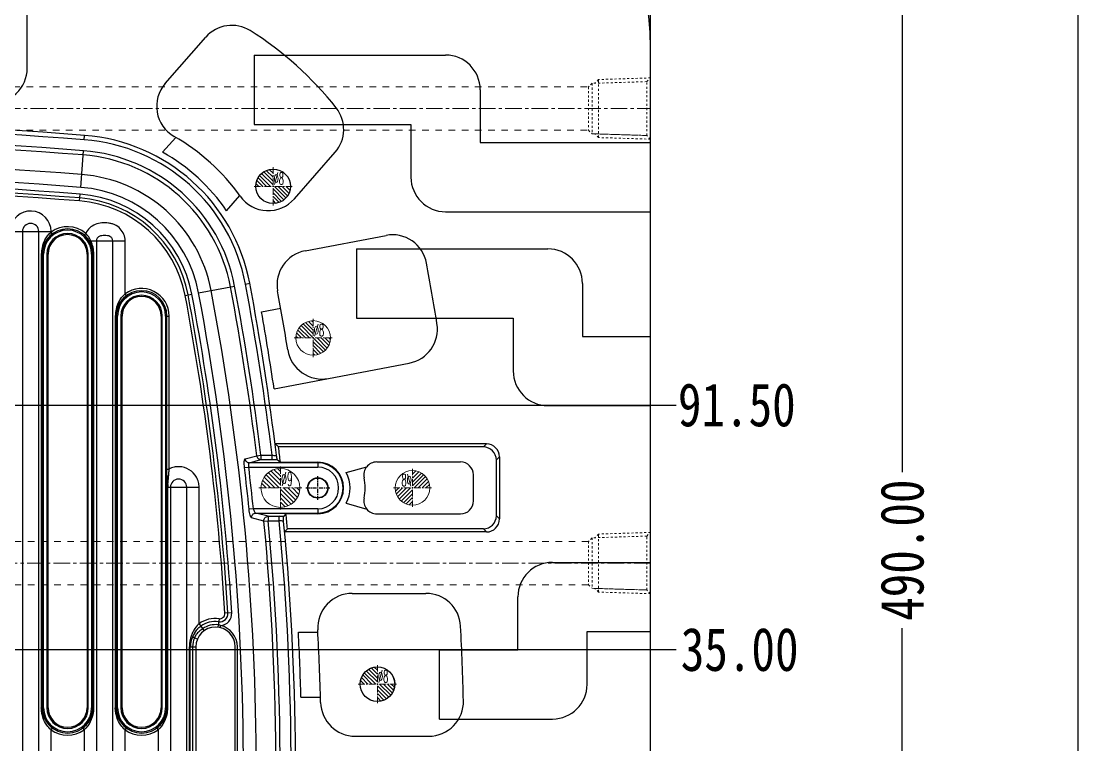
# Model space of a CAD drawing. Header units: millimetres. Extents: x 699 to 6116, y -3115 to -1923.
# Drawn here: x 1185.4 to 1429.6, y -2410 to -2242.8 of the extents above; entities that cross this region are included whole.
import ezdxf
from ezdxf.enums import TextEntityAlignment as Align

# ---------------------------------------------------------------- set-up
doc = ezdxf.new("R2010")
doc.units = ezdxf.units.MM
doc.header["$LTSCALE"] = 16.335
doc.header["$PDMODE"] = 3
doc.header["$PDSIZE"] = 0.3125
doc.linetypes.add('CENTER', pattern=[0.6, 0.375, -0.075, 0.075, -0.075])
doc.linetypes.add('HIDDEN', pattern=[0.2, 0.1, -0.1])
doc.layers.get('0').update_dxf_attribs({"linetype": 'CONTINUOUS'})
doc.layers.get('Defpoints').update_dxf_attribs({"linetype": 'CONTINUOUS'})
doc.layers.add('cool', color=153, linetype='HIDDEN', lineweight=9)
doc.layers.add('epin', color=13, linetype='CONTINUOUS', lineweight=9)
doc.styles.get("Standard").update_dxf_attribs({"font": 'txt', "width": 0.8})
doc.styles.add('TXT05', font='txt.shx', dxfattribs={"width": 0.5, "bigfont": 'gbcbig.shx'})
doc.dimstyles.get("Standard").update_dxf_attribs({"dimtxt": 0.15625, "dimasz": 0.1875, "dimexe": 0.125, "dimexo": 0.0625, "dimtad": 0, "dimtih": 1, "dimtoh": 1, "dimdsep": 46, "dimtxsty": 'Standard', "dimcen": 0.09, "dimadec": 0, "dimazin": 0, "dimtp": 0.01, "dimtm": 0.01, "dimtfac": 1, "dimtofl": 0, "dimtmove": 0, "dimatfit": 3, "dimfxl": 0, "dimtolj": 1, "dimarcsym": 0})
doc.dimstyles.new('STANDARD$0', dxfattribs={"dimscale": 2, "dimtxt": 3, "dimasz": 3, "dimexe": 1.25, "dimexo": 0.625, "dimgap": 0.5, "dimtad": 0, "dimdsep": 46, "dimlunit": 6, "dimtxsty": 'Standard', "dimblk": 'CLOSEDBLANK', "dimcen": 0, "dimclrt": 2, "dimazin": 2, "dimtfac": 2, "dimtmove": 1, "dimatfit": 3, "dimfxl": 0, "dimtolj": 1, "dimtzin": 0, "dimarcsym": 0})

# ---------------------------------------------------------------- blocks, each defined once
blk = doc.blocks.new('cool_jt_f12')
at = {"layer": 'cool', "ltscale": 0.3}
for p, q in [((0, 7.0785), (0.856, 6.2225)), ((0, 7.0785), (12, 6.7035)), ((0.856, 6.2225), (0.856, -6.2225)), ((13.5, 5.827375), (0.856, 6.2225)), ((0.856, 6.2225), (13.5, 5.827375)), ((12, 6.7035), (12.856, 5.8475)), ((12, 6.7035), (12, -6.7035)), ((14.327375, 5), (13.5, 5.827375)), ((13.5, -5.827375), (13.5, 5.827375)), ((14.327375, -5), (14.327375, 5)), ((0.856, -6.2225), (0, -7.0785)), ((0, -7.0785), (12, -6.7035)), ((0.856, -6.2225), (13.5, -5.827375)), ((12, -6.7035), (12.856, -5.8475)), ((13.5, -5.827375), (14.327375, -5))]:
    blk.add_line(p, q, dxfattribs=at)
blk = doc.blocks.new('*D742')
at = {"color": 4, "lineweight": -2}
for p, q in [((760.85, -2248.98), (760.85, -2117.71)), ((770.85, -2117.84), (966.47, -2117.84)), ((1320.85, -2117.84), (1002.47, -2117.84)), ((1330.85, -2255.9), (1330.85, -2117.71))]:
    blk.add_line(p, q, dxfattribs=at)
at = {"color": 4}
for points in [[(770.85, -2116.17), (770.85, -2119.5), (760.85, -2117.84)], [(1320.85, -2116.17), (1320.85, -2119.5), (1330.85, -2117.84)]]:
    blk.add_solid(points, dxfattribs=at)
at = {"layer": 'Defpoints', "color": 0}
for p in [(760.85, -2117.84), (760.85, -2249.04), (1330.85, -2255.96)]:
    blk.add_point(p, dxfattribs=at)
at = {"color": 6, "insert": (984.47, -2117.84), "char_height": 10, "attachment_point": 5}
blk.add_mtext('\\A1;570.00', dxfattribs=at)
blk = doc.blocks.new('*D743')
at = {"color": 4, "lineweight": -2}
for p, q in [((1223.08, -2178.04), (1389.14, -2178.04)), ((1389.02, -2188.04), (1389.02, -2347.07)), ((1389.02, -2658.04), (1389.02, -2383.07)), ((1213.18, -2668.04), (1389.14, -2668.04))]:
    blk.add_line(p, q, dxfattribs=at)
at = {"color": 4}
for points in [[(1387.35, -2188.04), (1390.68, -2188.04), (1389.02, -2178.04)], [(1387.35, -2658.04), (1390.68, -2658.04), (1389.02, -2668.04)]]:
    blk.add_solid(points, dxfattribs=at)
at = {"layer": 'Defpoints', "color": 0}
for p in [(1223.01, -2178.04), (1213.12, -2668.04), (1389.02, -2668.04)]:
    blk.add_point(p, dxfattribs=at)
at = {"color": 6, "insert": (1389.02, -2365.07), "char_height": 10, "attachment_point": 5, "rotation": 90}
blk.add_mtext('\\A1;490.00', dxfattribs=at)
blk = doc.blocks.new('epin_ejp_8')
at = {"layer": 'epin'}
h = blk.add_hatch(dxfattribs=at)
h.set_pattern_fill('_ANSI31', color=123, scale=0.2, angle=90, style=0)
h.set_pattern_definition([(135, (-2152.64246, 412.4307), (-0.4490128, -0.4490128), [])])
h.paths.add_polyline_path([(0, 4, 0.414214), (-4, 0), (0, 0)])
h.paths.add_polyline_path([(4, 0), (0, 0), (0, -4, 0.414214)])
at = {"layer": 'epin', "color": 1, "linetype": 'CENTER', "ltscale": 0.248791}
for p, q in [((0, -4.4), (0, 4.4)), ((-4.4, 0), (4.4, 0))]:
    blk.add_line(p, q, dxfattribs=at)
at = {"layer": 'epin'}
blk.add_circle((0, 0), 4, dxfattribs=at)
at = {"layer": 'epin', "color": 6, "style": 'TXT05', "width": 0.5}
blk.add_text('%%c8', height=2.8, dxfattribs=at).set_placement((1.33, 1.8), align=Align.MIDDLE)
blk = doc.blocks.new('epin_ejp_9')
at = {"layer": 'epin'}
h = blk.add_hatch(dxfattribs=at)
h.set_pattern_fill('_ANSI31', color=123, scale=0.225, angle=90, style=0)
h.set_pattern_definition([(135, (921.2436, 58.3575), (-0.5051394, -0.5051394), [])])
h.paths.add_polyline_path([(0, 4.5, 0.41421356), (-4.5, 0), (0, 0)])
h.paths.add_polyline_path([(4.5, 0), (0, 0), (0, -4.5, 0.41421356)])
at = {"layer": 'epin', "color": 1, "linetype": 'CENTER', "ltscale": 0.27989}
for p, q in [((0, -4.95), (0, 4.95)), ((-4.95, 0), (4.95, 0))]:
    blk.add_line(p, q, dxfattribs=at)
at = {"layer": 'epin'}
blk.add_circle((0, 0), 4.5, dxfattribs=at)
at = {"layer": 'epin', "color": 6, "style": 'TXT05', "width": 0.5}
blk.add_text('%%c9', height=3.15, dxfattribs=at).set_placement((1.4925, 2.025), align=Align.MIDDLE)
blk = doc.blocks.new('986')
at = {"layer": 'epin'}
for name, p in [('epin_ejp_8', (-2998.15, 15.36)), ('epin_ejp_8', (-2988.88, -19.67)), ('epin_ejp_9', (-2996.45, -54.31)), ('epin_ejp_8', (-2974.05, -99.64))]:
    blk.add_blockref(name, p, dxfattribs=at)
at = {"layer": 'epin', "xscale": -1}
blk.add_blockref('epin_ejp_8', (-2965.95, -54.31), dxfattribs=at)
blk = doc.blocks.new('*D747')
at = {"color": 4, "lineweight": -2}
blk.add_line((1126.21, -2388.04), (1336.79, -2388.04), dxfattribs=at)
at = {"layer": 'Defpoints', "color": 0}
for p in [(1126.15, -2388.04), (1336.79, -2388.04), (1045.85, -2423.04)]:
    blk.add_point(p, dxfattribs=at)
at = {"color": 6, "insert": (1351.45, -2388.04), "char_height": 10, "attachment_point": 5}
blk.add_mtext('\\A1;35.00', dxfattribs=at)
blk = doc.blocks.new('*D748')
at = {"color": 4, "lineweight": -2}
blk.add_line((1126.21, -2331.54), (1336.79, -2331.54), dxfattribs=at)
at = {"layer": 'Defpoints', "color": 0}
for p in [(1126.15, -2331.54), (1336.79, -2331.54), (1045.85, -2423.04)]:
    blk.add_point(p, dxfattribs=at)
at = {"color": 6, "insert": (1350.79, -2331.54), "char_height": 10, "attachment_point": 5}
blk.add_mtext('\\A1;91.50', dxfattribs=at)

msp = doc.modelspace()

# ---------------------------------------------------------------- linework, layer by layer
for p, q in [((1186.847, -2253.701), (1186.847, -2239.671)), ((1218.726, -2257.275), (1228.082, -2246.563)), ((1239.27, -2250.69), (1283.504, -2250.69)), ((1239.27, -2250.69), (1239.27, -2266.69)), ((1291.504, -2258.69), (1291.504, -2270.887)), ((1239.27, -2266.69), (1275.504, -2266.69)), ((1275.504, -2266.69), (1275.504, -2278.887)), ((1218.133, -2273.155), (1221.152, -2269.698)), ((1291.504, -2270.887), (1330.847, -2270.887)), ((1248.578, -2283.903), (1257.991, -2273.127)), ((1232.901, -2286.65), (1235.949, -2283.16)), ((1283.504, -2286.887), (1330.847, -2286.887)), ((1251.073, -2295.88), (1269.741, -2292.343)), ((1262.901, -2295.468), (1307.136, -2295.468)), ((1262.901, -2295.468), (1262.901, -2311.468)), ((1315.136, -2303.468), (1315.136, -2315.665)), ((1240.993, -2310.003), (1245.414, -2309.165)), ((1262.901, -2311.468), (1299.136, -2311.468)), ((1299.136, -2311.468), (1299.136, -2323.665)), ((1315.136, -2315.665), (1330.847, -2315.665)), ((1243.876, -2327.777), (1275.11, -2321.86)), ((1307.136, -2331.665), (1330.847, -2331.665)), ((1260.538, -2347.134), (1265.274, -2345.806)), ((1267.612, -2344.685), (1286.938, -2344.685)), ((1289.938, -2353.685), (1289.938, -2347.685)), ((1260.538, -2354.236), (1265.274, -2355.565)), ((1267.612, -2356.685), (1286.938, -2356.685)), ((1308.203, -2367.878), (1330.847, -2367.878)), ((1261.952, -2375.043), (1278.975, -2375.043)), ((1300.203, -2388.075), (1300.203, -2375.878)), ((1249.487, -2384.043), (1253.993, -2384.043)), ((1316.203, -2396.075), (1316.203, -2383.878)), ((1316.203, -2383.878), (1330.847, -2383.878)), ((1282.086, -2388.075), (1300.203, -2388.075)), ((1282.086, -2404.075), (1282.086, -2388.075)), ((1250.093, -2399.043), (1254.595, -2399.043)), ((1282.086, -2404.075), (1308.203, -2404.075)), ((1262.625, -2408.043), (1279.63, -2408.043))]:
    msp.add_line(p, q)
at = {"color": 7, "linetype": 'Continuous'}
for p, q in [((1330.847, -2597.043), (1330.847, -2249.043)), ((1200.037, -2270.254), (1200.114, -2269.253)), ((1199.192, -2281.245), (1199.842, -2272.789)), ((1198.95, -2284.395), (1199.071, -2282.824)), ((1183.372, -2291.461), (1192.361, -2291.461)), ((1185.727, -2291.461), (1185.727, -2540.624)), ((1189.518, -2540.624), (1189.518, -2291.461)), ((1192.361, -2291.59), (1192.361, -2291.461)), ((1192.661, -2291.991), (1192.361, -2291.59)), ((1200.03, -2292.277), (1200.361, -2291.9)), ((1201.528, -2293.623), (1209.455, -2293.623)), ((1202.821, -2293.623), (1202.821, -2538.593)), ((1206.612, -2538.593), (1206.612, -2293.623)), ((1209.455, -2305.868), (1209.455, -2293.623)), ((1190.222, -2296.69), (1190.098, -2296.69)), ((1190.098, -2296.69), (1190.098, -2401.463)), ((1190.222, -2401.463), (1190.222, -2296.69)), ((1190.318, -2296.69), (1190.619, -2296.69)), ((1190.318, -2296.69), (1190.318, -2401.463)), ((1190.619, -2401.463), (1190.619, -2296.69)), ((1191.38, -2296.69), (1191.656, -2296.69)), ((1191.38, -2296.69), (1191.38, -2401.463)), ((1191.656, -2401.463), (1191.656, -2296.69)), ((1200.683, -2296.69), (1200.959, -2296.69)), ((1200.683, -2296.69), (1200.683, -2401.463)), ((1200.959, -2401.463), (1200.959, -2296.69)), ((1201.72, -2296.69), (1202.241, -2296.69)), ((1201.72, -2296.69), (1201.72, -2401.463)), ((1202.021, -2401.463), (1202.021, -2296.69)), ((1202.116, -2296.69), (1202.116, -2401.463)), ((1202.241, -2401.463), (1202.241, -2296.69)), ((1226.439, -2305.635), (1234.772, -2304.057)), ((1237.269, -2303.584), (1238.256, -2303.397)), ((1209.755, -2306.27), (1209.455, -2305.868)), ((1223.334, -2306.224), (1224.882, -2305.93)), ((1207.316, -2310.968), (1207.192, -2310.968)), ((1207.192, -2310.968), (1207.192, -2401.463)), ((1207.316, -2401.463), (1207.316, -2310.968)), ((1207.411, -2310.968), (1207.712, -2310.968)), ((1207.411, -2310.968), (1207.411, -2401.463)), ((1207.712, -2401.463), (1207.712, -2310.968)), ((1208.473, -2310.968), (1208.749, -2310.968)), ((1208.473, -2310.968), (1208.473, -2401.463)), ((1208.749, -2401.463), (1208.749, -2310.968)), ((1217.777, -2310.968), (1218.052, -2310.968)), ((1217.777, -2310.968), (1217.777, -2401.463)), ((1218.052, -2401.463), (1218.052, -2310.968)), ((1218.813, -2310.968), (1219.628, -2310.968)), ((1218.813, -2310.968), (1218.813, -2401.463)), ((1219.114, -2401.463), (1219.114, -2310.968)), ((1219.628, -2346.327), (1219.628, -2310.968)), ((1292.951, -2340.512), (1244.1, -2340.512)), ((1244.1, -2340.512), (1244.91, -2341.228)), ((1292.236, -2341.228), (1244.91, -2341.228)), ((1292.951, -2340.512), (1292.236, -2341.228)), ((1237.183, -2343.981), (1239.87, -2343.238)), ((1239.87, -2343.238), (1240.85, -2343.118)), ((1240.85, -2343.118), (1243.41, -2343.118)), ((1240.85, -2343.118), (1240.85, -2344.122)), ((1243.41, -2344.122), (1243.41, -2343.118)), ((1295.947, -2343.508), (1295.232, -2344.224)), ((1295.947, -2343.508), (1295.947, -2357.862)), ((1237.05, -2345.986), (1238.031, -2345.87)), ((1238.031, -2345.87), (1253.986, -2345.87)), ((1238.163, -2344.866), (1240.85, -2344.122)), ((1253.986, -2344.866), (1238.163, -2344.866)), ((1240.85, -2344.122), (1243.41, -2344.122)), ((1244.625, -2344.101), (1245.336, -2344.733)), ((1245.336, -2344.733), (1253.986, -2344.733)), ((1253.986, -2344.733), (1253.986, -2345.87)), ((1295.232, -2357.147), (1295.232, -2344.224)), ((1219.126, -2346.327), (1219.628, -2346.327)), ((1219.21, -2350.534), (1226.548, -2350.534)), ((1219.21, -2350.534), (1219.21, -2401.463)), ((1219.334, -2401.463), (1219.334, -2350.534)), ((1219.914, -2350.534), (1219.914, -2481.551)), ((1223.705, -2481.551), (1223.705, -2350.534)), ((1226.548, -2382.062), (1226.548, -2350.534)), ((1239.089, -2355.5), (1238.107, -2355.6)), ((1253.986, -2355.5), (1239.089, -2355.5)), ((1253.986, -2355.5), (1253.986, -2356.638)), ((1241.521, -2358.347), (1238.679, -2357.605)), ((1239.662, -2356.505), (1253.986, -2356.505)), ((1242.504, -2357.248), (1239.662, -2356.505)), ((1241.521, -2358.347), (1242.504, -2358.252)), ((1242.504, -2357.248), (1245.057, -2357.248)), ((1242.504, -2357.248), (1242.504, -2358.252)), ((1242.504, -2358.252), (1245.062, -2358.252)), ((1245.057, -2358.252), (1245.057, -2357.248)), ((1246.628, -2356.638), (1246.062, -2357.262)), ((1253.986, -2356.638), (1246.628, -2356.638)), ((1295.232, -2357.147), (1295.947, -2357.862)), ((1246.963, -2360.143), (1246.31, -2360.858)), ((1292.951, -2360.858), (1246.31, -2360.858)), ((1292.236, -2360.143), (1246.963, -2360.143)), ((1292.236, -2360.143), (1292.951, -2360.858)), ((1234.092, -2379.518), (1232.519, -2379.616)), ((1226.548, -2382.062), (1227.713, -2383.691)), ((1231.167, -2380.89), (1230.919, -2382.878)), ((1231.49, -2382.47), (1231.378, -2382.959)), ((1226.154, -2385.654), (1224.997, -2385.177)), ((1224.318, -2387.386), (1225.811, -2387.386)), ((1224.318, -2444.699), (1224.318, -2387.386)), ((1224.526, -2444.699), (1224.526, -2387.386)), ((1225.055, -2387.386), (1225.055, -2444.699)), ((1225.804, -2387.386), (1225.804, -2444.699)), ((1234.909, -2444.699), (1234.909, -2387.386)), ((1235.402, -2444.699), (1235.402, -2387.386)), ((1190.222, -2401.463), (1190.098, -2401.463)), ((1190.619, -2401.463), (1190.318, -2401.463)), ((1191.656, -2401.463), (1191.38, -2401.463)), ((1200.959, -2401.463), (1200.683, -2401.463)), ((1202.021, -2401.463), (1201.72, -2401.463)), ((1202.116, -2401.463), (1202.241, -2401.463)), ((1207.316, -2401.463), (1207.192, -2401.463)), ((1207.712, -2401.463), (1207.411, -2401.463)), ((1208.749, -2401.463), (1208.473, -2401.463)), ((1218.052, -2401.463), (1217.777, -2401.463)), ((1219.114, -2401.463), (1218.813, -2401.463)), ((1219.21, -2401.463), (1219.334, -2401.463)), ((1192.361, -2406.563), (1192.661, -2406.161)), ((1192.361, -2425.522), (1192.361, -2406.563)), ((1199.677, -2406.161), (1199.977, -2406.563)), ((1199.977, -2406.563), (1199.977, -2425.522)), ((1209.455, -2406.563), (1209.755, -2406.161)), ((1209.455, -2425.522), (1209.455, -2406.563)), ((1216.771, -2406.161), (1217.071, -2406.563)), ((1217.071, -2406.563), (1217.071, -2425.522))]:
    msp.add_line(p, q, dxfattribs=at)
at = {"color": 1, "linetype": 'CENTER', "ltscale": 0.155494}
for p, q in [((1253.986, -2353.435), (1253.986, -2347.935)), ((1251.236, -2350.685), (1256.736, -2350.685))]:
    msp.add_line(p, q, dxfattribs=at)
msp.add_lwpolyline([(699.341, -2076.676), (1429.589, -2076.676), (1429.589, -2821.63), (699.341, -2821.63)], close=True)
at = {"color": 7, "linetype": 'Continuous'}
for centre, radius in [((1243.647, -2281.013), 4), ((1253.986, -2350.685), 2.368), ((1253.986, -2350.685), 2.276), ((1267.747, -2396.013), 4)]:
    msp.add_circle(centre, radius, dxfattribs=at)
for centre, radius, start, end in [((1259.847, -2249.043), 71, 0, 90), ((1196.887, -2311.234), 78.105, 38.2177, 57.93163), ((1045.847, -4276.218), 2012.885, 85.604565, 94.395435), ((1045.847, -4276.218), 2011.88, 85.604565, 94.395435), ((1045.847, -4276.218), 2009.339, 85.604565, 94.395435), ((1045.847, -4276.218), 2008.352, 85.604565, 94.395435), ((1196.887, -2311.234), 41.1, 10.72729, 85.60457), ((1196.887, -2311.234), 42.105, 10.72729, 85.60457), ((1196.887, -2311.234), 48.105, 35.51724, 60.22143), ((1045.847, -4276.218), 2003.819, 85.604565, 94.395435), ((1196.887, -2311.234), 38.559, 10.72729, 85.60457), ((1045.847, -4276.218), 2000.858, 85.604565, 94.395435), ((1196.887, -2311.234), 37.572, 10.72729, 85.60457), ((1196.887, -2311.234), 43.605, 34.31841, 60.84091), ((1045.847, -4276.218), 1999.273, 85.604565, 94.395435), ((1045.847, -4276.218), 1998.398, 85.604565, 94.395435), ((1045.847, -4276.218), 1997.698, 85.604565, 94.395435), ((1196.887, -2311.234), 33.039, 10.72729, 85.60457), ((1196.887, -2311.234), 30.078, 10.72729, 85.60457), ((1196.887, -2311.234), 26.918, 10.72729, 85.60457), ((1196.887, -2311.234), 27.618, 10.72729, 85.60457), ((1196.887, -2311.234), 28.493, 10.72729, 85.60457), ((1187.623, -2291.461), 4.738, 0.0033, 174.44955), ((1187.623, -2291.461), 1.896, 0, 180), ((1196.169, -2296.69), 5.852, 0, 180), ((1196.169, -2296.69), 5.551, 0, 180), ((1196.169, -2296.69), 4.79, 0, 180), ((1196.403, -2297.017), 6.265, 126.67154, 140.62332), ((1196.169, -2296.69), 4.514, 0, 180), ((1196.169, -2296.69), 6.365, 48.81055, 126.74596), ((1196.963, -2296.657), 6.86, 151.70951, 167.07638), ((1195.948, -2296.747), 5.732, 157.87532, 165.89125), ((1196.126, -2296.82), 5.924, 149.14275, 157.86892), ((1196.274, -2296.909), 6.097, 140.63545, 149.13661), ((1197.083, -2296.694), 6.985, 167.0025, 179.96792), ((1195.678, -2296.69), 5.455, 173.30508, 179.99397), ((1195.786, -2296.704), 5.565, 165.90603, 173.29158), ((643.647, -2416.043), 646.185, 9.200859, 10.45795), ((1213.263, -2310.968), 6.365, 0, 126.74595), ((643.647, -2416.043), 600.652, 6.961913, 10.727289), ((643.647, -2416.043), 601.639, 6.961913, 10.727289), ((643.647, -2416.043), 604.18, 6.93249, 10.727289), ((643.647, -2416.043), 605.185, 6.920119, 10.727289), ((1213.263, -2310.968), 5.852, 0, 180), ((1213.263, -2310.968), 5.551, 0, 180), ((1213.263, -2310.968), 4.79, 0, 180), ((1213.497, -2311.295), 6.265, 126.67157, 140.62534), ((1213.263, -2310.968), 4.514, 0, 180), ((643.647, -2416.043), 589.998, 3.539745, 10.727289), ((643.647, -2416.043), 590.698, 3.539745, 10.727289), ((643.647, -2416.043), 591.573, 3.539821, 10.727289), ((643.647, -2416.043), 593.158, 349.272711, 10.727289), ((643.647, -2416.043), 596.119, 349.272711, 10.727289), ((643.647, -2416.043), 611.185, 9.154009, 10.449685), ((1214.18, -2310.972), 6.989, 167.02362, 179.96408), ((1212.879, -2310.982), 5.564, 165.90789, 173.29315), ((1214.057, -2310.935), 6.86, 151.72675, 167.0951), ((1213.042, -2311.025), 5.732, 157.87921, 165.89352), ((1213.219, -2311.098), 5.924, 149.14621, 157.87264), ((1213.367, -2311.187), 6.097, 140.63753, 149.14015), ((1212.773, -2310.969), 5.457, 173.30782, 179.99251), ((643.647, -2416.043), 606.685, 8.3656, 10.066188), ((643.647, -2416.043), 605.9, 6.758966, 7.092828), ((643.647, -2416.043), 597.524, 5.805659, 6.733165), ((643.647, -2416.043), 598.511, 5.805659, 6.733165), ((1253.986, -2350.685), 5.953, 270, 90), ((1253.986, -2350.685), 5.819, 270, 90), ((1253.986, -2350.685), 4.815, 270, 90), ((1221.81, -2350.534), 1.896, 0, 180), ((1253.986, -2350.685), 7.453, 331.54598, 28.45402), ((1253.986, -2350.685), 10.953, 347.58365, 12.41635), ((1231.795, -2350.542), 12.461, 177.15803, 179.9644), ((643.647, -2416.043), 600.652, 354.48793, 5.512069), ((643.647, -2416.043), 601.639, 354.487931, 5.512069), ((1245.1, -2390.418), 33.17, 88.33832, 90.07421), ((643.647, -2416.043), 604.18, 354.51114, 5.488765), ((643.647, -2416.043), 605.185, 354.54014, 5.459792), ((643.647, -2416.043), 605.9, 5.293616, 5.626552), ((1231.314, -2379.692), 1.908, 262.94156, 3.60649), ((1231.314, -2379.692), 2.783, 273.6359, 3.60177), ((1230.356, -2387.386), 4.545, 0, 180), ((1230.01, -2386.856), 5.213, 127.26706, 136.57875), ((1230.356, -2387.386), 6.546, 82.88987, 125.57361), ((1229.88, -2386.692), 5.004, 125.76083, 127.22035), ((1230.356, -2387.386), 5.846, 82.88987, 125.57422), ((1230.356, -2387.386), 5.121, 82.88947, 125.57291), ((1230.356, -2387.386), 5.045, 0, 77.00618), ((643.647, -2416.043), 644.185, 1.441137, 2.973366), ((1230.356, -2387.386), 5.797, 157.59917, 180), ((1231.396, -2387.902), 6.956, 155.92784, 156.93145), ((1231.313, -2387.864), 6.864, 147.06742, 155.93555), ((1229.294, -2386.987), 4.168, 155.83638, 157.10719), ((643.647, -2416.043), 606.685, 1.605704, 3.023509), ((643.647, -2416.043), 611.185, 1.480713, 3.055078), ((1230.356, -2387.386), 5.302, 157.59939, 180), ((1195.853, -2401.446), 5.631, 180.17075, 191.28696), ((1196.169, -2401.463), 5.852, 180, 0), ((1196.169, -2401.463), 5.551, 180, 360), ((1196.169, -2401.463), 4.79, 180, 360), ((1196.169, -2401.463), 4.514, 180, 0), ((1196.553, -2401.448), 5.564, 345.90789, 353.29315), ((1195.252, -2401.458), 6.989, 347.02362, 359.96407), ((1196.659, -2401.462), 5.457, 353.30782, 359.99252), ((1212.946, -2401.446), 5.63, 180.16988, 191.27664), ((1213.263, -2401.463), 5.852, 180, 0), ((1213.263, -2401.463), 5.551, 180, 360), ((1213.263, -2401.463), 4.79, 180, 360), ((1213.263, -2401.463), 4.514, 180, 0), ((1213.646, -2401.448), 5.565, 345.90603, 353.29158), ((1212.349, -2401.459), 6.985, 347.0025, 359.96793), ((1213.755, -2401.462), 5.455, 353.30508, 359.99397), ((1196.065, -2401.244), 6.097, 320.63753, 329.14015), ((1196.213, -2401.333), 5.924, 329.14621, 337.87264), ((1195.375, -2401.496), 6.86, 331.72675, 347.0951), ((1196.391, -2401.406), 5.732, 337.87921, 345.89352), ((1213.158, -2401.244), 6.097, 320.63545, 329.13661), ((1213.306, -2401.333), 5.924, 329.14275, 337.86892), ((1212.469, -2401.496), 6.86, 331.70951, 347.07638), ((1213.484, -2401.406), 5.732, 337.87532, 345.89125), ((1196.41, -2401.129), 6.275, 222.45432, 233.32018), ((1196.169, -2401.463), 6.365, 233.25404, 306.74596), ((1195.936, -2401.136), 6.265, 306.67157, 320.62534), ((1213.505, -2401.127), 6.277, 222.47881, 233.31829), ((1213.263, -2401.463), 6.365, 233.25404, 306.74596), ((1213.029, -2401.136), 6.265, 306.67154, 320.62332)]:
    msp.add_arc(centre, radius, start, end, dxfattribs=at)
for centre, radius, start, end in [((1234.108, -2251.826), 8, 57.93163, 138.86355), ((1283.504, -2258.69), 8, 0, 90), ((1178.847, -2253.701), 8, 266.23767, 0), ((1224.751, -2262.538), 8, 138.86355, 240.22143), ((1251.966, -2267.864), 8, 318.86355, 38.2177), ((1283.504, -2278.887), 8, 180, 270), ((1242.553, -2278.64), 8, 215.51724, 318.86355), ((1271.23, -2300.203), 8, 10.45795, 100.72729), ((1252.562, -2303.74), 8, 100.72729, 190.44968), ((1307.136, -2303.468), 8, 0, 90), ((1273.621, -2313.999), 8, 280.72729, 9.20086), ((1254.946, -2317.537), 8, 189.15401, 280.72729), ((1307.136, -2323.665), 8, 180, 270), ((1267.612, -2347.685), 3, 90, 192.41635), ((1286.938, -2347.685), 3, 0, 90), ((1267.612, -2353.685), 3, 167.58365, 270), ((1286.938, -2353.685), 3, 270, 0), ((1308.203, -2375.878), 8, 90, 180), ((1261.952, -2383.043), 8, 90, 183.05508), ((1278.975, -2383.043), 8, 2.97337, 90), ((1308.203, -2396.075), 8, 270, 0), ((1279.63, -2400.043), 8, 270, 1.44114), ((1262.625, -2400.043), 8, 181.48071, 270)]:
    msp.add_arc(centre, radius, start, end)
for centre, major_axis, start_param, end_param in [((1292.227, -2344.232), (2.127, 2.127), -0.7840286, 0.7840286), ((1292.943, -2343.516), (2.127, 2.127), -0.7840286, 0.7840286), ((1292.227, -2357.138), (-2.127, 2.127), 2.357564, 3.9256213), ((1292.943, -2357.854), (2.127, -2.127), -0.7840286, 0.7840286)]:
    msp.add_ellipse(centre, major_axis=major_axis, ratio=0.9972647, start_param=start_param, end_param=end_param, dxfattribs=at)
for points, knots in [([(1209.455, -2293.623), (1209.46, -2293.11), (1209.253, -2292.073), (1208.403, -2290.751), (1207.338, -2289.978), (1206.368, -2289.624), (1205.604, -2289.49), (1204.833, -2289.435), (1203.803, -2289.457), (1202.527, -2289.736), (1201.197, -2290.578), (1200.576, -2291.434), (1200.361, -2291.9)], [0, 0, 0, 0, 0.124805, 0.2495959, 0.37457, 0.4371038, 0.4997382, 0.5625217, 0.6250957, 0.7501436, 0.8750775, 1, 1, 1, 1]), ([(1201.347, -2293.863), (1201.264, -2293.721), (1200.895, -2293.139), (1200.425, -2292.622), (1200.03, -2292.277)], [0, 0, 0, 0, 0.2390594, 1, 1, 1, 1]), ([(1201.528, -2293.623), (1201.394, -2293.306), (1201.068, -2292.684), (1200.616, -2292.144), (1200.361, -2291.9)], [0, 0, 0, 0, 0.493909, 1, 1, 1, 1]), ([(1206.612, -2293.623), (1206.614, -2293.409), (1206.484, -2292.974), (1205.982, -2292.538), (1205.35, -2292.402), (1204.718, -2292.393), (1204.085, -2292.4), (1203.452, -2292.537), (1202.95, -2292.974), (1202.816, -2293.409), (1202.821, -2293.623)], [0, 0, 0, 0, 0.1262639, 0.2513183, 0.3740114, 0.4997078, 0.6249462, 0.748659, 0.873647, 1, 1, 1, 1]), ([(1201.347, -2293.863), (1201.343, -2293.85), (1201.353, -2293.811), (1201.408, -2293.726), (1201.476, -2293.664), (1201.528, -2293.623)], [0, 0, 0, 0, 0.1381659, 0.3533864, 1, 1, 1, 1]), ([(1202.116, -2296.69), (1202.115, -2296.189), (1201.978, -2295.2), (1201.589, -2294.282), (1201.347, -2293.863)], [0, 0, 0, 0, 0.5084102, 1, 1, 1, 1]), ([(1202.241, -2296.69), (1202.236, -2296.156), (1202.121, -2295.095), (1201.758, -2294.092), (1201.528, -2293.623)], [0, 0, 0, 0, 0.5057686, 1, 1, 1, 1]), ([(1239.87, -2343.238), (1239.9, -2343.472), (1240.133, -2343.933), (1240.616, -2344.12), (1240.85, -2344.122)], [0, 0, 0, 0, 0.5028405, 1, 1, 1, 1]), ([(1243.41, -2343.118), (1243.543, -2343.134), (1243.736, -2343.153), (1243.984, -2343.169), (1244.135, -2343.175), (1244.27, -2343.171), (1244.342, -2343.171), (1244.435, -2343.148), (1244.423, -2343.128)], [0, 0, 0, 0, 0.3920078, 0.5685137, 0.7219981, 0.8456751, 0.9342502, 1, 1, 1, 1]), ([(1244.625, -2344.101), (1244.616, -2344.093), (1244.605, -2344.056), (1244.584, -2343.991), (1244.563, -2343.893), (1244.526, -2343.718), (1244.479, -2343.459), (1244.442, -2343.242), (1244.423, -2343.127)], [0, 0, 0, 0, 0.0365659, 0.108308, 0.2104078, 0.3376741, 0.6474376, 1, 1, 1, 1]), ([(1226.548, -2350.534), (1226.548, -2350.13), (1226.447, -2349.318), (1225.841, -2347.811), (1224.388, -2346.292), (1222.37, -2345.696), (1220.753, -2345.854), (1219.986, -2346.14), (1219.628, -2346.327)], [0, 0, 0, 0, 0.125495, 0.2510315, 0.5000068, 0.7489661, 0.8745011, 1, 1, 1, 1]), ([(1237.05, -2345.986), (1237.021, -2345.738), (1236.982, -2345.276), (1236.98, -2344.666), (1237.025, -2344.255), (1237.1, -2344.047), (1237.156, -2343.988), (1237.183, -2343.981)], [0, 0, 0, 0, 0.3638493, 0.6756113, 0.8920869, 0.9581484, 1, 1, 1, 1]), ([(1237.183, -2343.981), (1237.213, -2344.215), (1237.446, -2344.676), (1237.93, -2344.863), (1238.163, -2344.866)], [0, 0, 0, 0, 0.502838, 1, 1, 1, 1]), ([(1238.163, -2344.866), (1238.044, -2344.882), (1237.951, -2345.182), (1237.966, -2345.509), (1238.002, -2345.747), (1238.031, -2345.87)], [0, 0, 0, 0, 0.3411851, 0.6436543, 1, 1, 1, 1]), ([(1243.41, -2344.122), (1243.518, -2344.122), (1243.923, -2344.121), (1244.328, -2344.113), (1244.625, -2344.101)], [0, 0, 0, 0, 0.2664675, 1, 1, 1, 1]), ([(1219.21, -2350.534), (1219.21, -2349.862), (1219.15, -2348.46), (1219.126, -2347.057), (1219.126, -2346.327)], [0, 0, 0, 0, 0.479419, 1, 1, 1, 1]), ([(1219.349, -2349.924), (1219.365, -2349.626), (1219.415, -2349.037), (1219.485, -2348.147), (1219.575, -2347.248), (1219.627, -2346.637), (1219.628, -2346.327)], [0, 0, 0, 0, 0.2481278, 0.4915604, 0.7416692, 1, 1, 1, 1]), ([(1238.679, -2357.605), (1238.648, -2357.597), (1238.583, -2357.539), (1238.463, -2357.336), (1238.329, -2356.929), (1238.196, -2356.319), (1238.132, -2355.852), (1238.107, -2355.6)], [0, 0, 0, 0, 0.0452776, 0.1156472, 0.3355212, 0.6430294, 1, 1, 1, 1]), ([(1239.089, -2355.5), (1239.138, -2355.742), (1239.245, -2356.071), (1239.467, -2356.401), (1239.601, -2356.497), (1239.662, -2356.505)], [0, 0, 0, 0, 0.6175948, 0.8458006, 1, 1, 1, 1]), ([(1238.679, -2357.605), (1238.667, -2357.462), (1238.703, -2357.179), (1238.915, -2356.821), (1239.245, -2356.571), (1239.52, -2356.506), (1239.662, -2356.505)], [0, 0, 0, 0, 0.2626112, 0.5028917, 0.7415973, 1, 1, 1, 1]), ([(1241.521, -2358.347), (1241.51, -2358.21), (1241.544, -2357.928), (1241.756, -2357.562), (1242.094, -2357.311), (1242.368, -2357.249), (1242.504, -2357.248)], [0, 0, 0, 0, 0.251595, 0.5028947, 0.7524681, 1, 1, 1, 1]), ([(1246.086, -2358.458), (1246.089, -2358.451), (1246.063, -2358.423), (1245.97, -2358.395), (1245.759, -2358.34), (1245.44, -2358.294), (1245.192, -2358.265), (1245.057, -2358.252)], [0, 0, 0, 0, 0.0242053, 0.0807329, 0.2957956, 0.6184983, 1, 1, 1, 1]), ([(1246.086, -2358.461), (1246.08, -2358.327), (1246.07, -2358.129), (1246.058, -2357.871), (1246.051, -2357.693), (1246.048, -2357.537), (1246.045, -2357.408), (1246.053, -2357.323), (1246.052, -2357.273), (1246.062, -2357.262)], [0, 0, 0, 0, 0.3345812, 0.4954724, 0.6455951, 0.7783859, 0.8869565, 0.9636045, 1, 1, 1, 1]), ([(1231.167, -2380.89), (1231.506, -2380.933), (1232.262, -2380.697), (1232.541, -2379.957), (1232.519, -2379.616)], [0, 0, 0, 0, 0.5000646, 1, 1, 1, 1]), ([(1226.548, -2382.062), (1226.403, -2382.194), (1225.856, -2382.741), (1225.414, -2383.392), (1225.15, -2383.905)], [0, 0, 0, 0, 0.2533996, 1, 1, 1, 1]), ([(1225.15, -2383.905), (1225.014, -2384.17), (1224.531, -2385.269), (1224.318, -2386.484), (1224.318, -2387.386)], [0, 0, 0, 0, 0.2479758, 1, 1, 1, 1]), ([(1224.997, -2385.177), (1224.922, -2385.348), (1224.651, -2386.054), (1224.526, -2386.817), (1224.526, -2387.386)], [0, 0, 0, 0, 0.2472796, 1, 1, 1, 1]), ([(1190.272, -2403.006), (1190.243, -2402.881), (1190.143, -2402.373), (1190.098, -2401.853), (1190.098, -2401.463)], [0, 0, 0, 0, 0.2465221, 1, 1, 1, 1]), ([(1207.365, -2403.006), (1207.337, -2402.882), (1207.237, -2402.373), (1207.192, -2401.853), (1207.192, -2401.463)], [0, 0, 0, 0, 0.2465017, 1, 1, 1, 1]), ([(1191.381, -2405.482), (1190.986, -2404.931), (1190.566, -2404.105), (1190.322, -2403.23), (1190.272, -2403.006)], [0, 0, 0, 0, 0.7465359, 1, 1, 1, 1]), ([(1190.331, -2402.548), (1190.348, -2402.632), (1190.422, -2402.963), (1190.527, -2403.287), (1190.621, -2403.522)], [0, 0, 0, 0, 0.2530935, 1, 1, 1, 1]), ([(1190.621, -2403.522), (1190.688, -2403.69), (1190.987, -2404.353), (1191.41, -2404.961), (1191.78, -2405.364)], [0, 0, 0, 0, 0.2482041, 1, 1, 1, 1]), ([(1208.476, -2405.484), (1208.08, -2404.933), (1207.66, -2404.107), (1207.416, -2403.231), (1207.365, -2403.006)], [0, 0, 0, 0, 0.7465311, 1, 1, 1, 1]), ([(1207.425, -2402.547), (1207.441, -2402.631), (1207.516, -2402.962), (1207.621, -2403.286), (1207.714, -2403.521)], [0, 0, 0, 0, 0.2530945, 1, 1, 1, 1]), ([(1207.714, -2403.521), (1207.781, -2403.689), (1208.081, -2404.354), (1208.505, -2404.962), (1208.875, -2405.366)], [0, 0, 0, 0, 0.2481995, 1, 1, 1, 1])]:
    msp.add_open_spline(points, degree=3, knots=knots, dxfattribs=at)
for points in [[(1190.923, -2293.406), (1191.289, -2292.726), (1191.779, -2292.097), (1192.361, -2291.59)], [(1208.015, -2307.686), (1208.381, -2307.005), (1208.872, -2306.375), (1209.455, -2305.868)], [(1231.163, -2382.339), (1231.106, -2382.324), (1231.048, -2382.312), (1230.99, -2382.304)], [(1231.49, -2382.47), (1231.386, -2382.415), (1231.276, -2382.369), (1231.163, -2382.339)], [(1225.906, -2384.566), (1225.743, -2384.788), (1225.604, -2385.029), (1225.491, -2385.281)], [(1225.552, -2384.132), (1225.75, -2383.827), (1225.973, -2383.537), (1226.224, -2383.273)], [(1226.557, -2383.859), (1226.32, -2384.075), (1226.096, -2384.308), (1225.906, -2384.566)], [(1227.377, -2383.221), (1227.086, -2383.409), (1226.813, -2383.626), (1226.557, -2383.859)], [(1201.417, -2404.745), (1201.051, -2405.426), (1200.56, -2406.055), (1199.977, -2406.563)], [(1218.509, -2404.747), (1218.144, -2405.427), (1217.653, -2406.056), (1217.071, -2406.563)], [(1192.361, -2406.563), (1191.994, -2406.244), (1191.664, -2405.877), (1191.381, -2405.482)], [(1209.455, -2406.563), (1209.089, -2406.244), (1208.759, -2405.879), (1208.476, -2405.484)]]:
    msp.add_open_spline(points, degree=3, dxfattribs=at)
at = {"layer": 'cool', "ltscale": 0.932966}
for p, q in [((775.177, -2258.043), (1316.517, -2258.043)), ((775.177, -2268.043), (1316.517, -2268.043)), ((1316.517, -2363.043), (827.847, -2363.043)), ((1316.517, -2373.043), (827.847, -2373.043))]:
    msp.add_line(p, q, dxfattribs=at)
at = {"layer": 'cool', "color": 1, "linetype": 'CENTER', "ltscale": 0.621977}
for p, q in [((760.847, -2263.043), (1330.847, -2263.043)), ((1330.847, -2368.043), (822.847, -2368.043))]:
    msp.add_line(p, q, dxfattribs=at)

# ---------------------------------------------------------------- block references
msp.add_blockref('986', (4241.793, -2296.373))
at = {"layer": 'cool', "ltscale": 0.932966, "rotation": 180}
for p in [(1330.847, -2263.043), (1330.847, -2368.043)]:
    msp.add_blockref('cool_jt_f12', p, dxfattribs=at)

# ---------------------------------------------------------------- dimensions: what is measured, and where the dimension line sits
dim = msp.add_linear_dim(base=(760.847, -2117.837), p1=(1330.847, -2255.964), p2=(760.847, -2249.043), dimstyle='STANDARD$0', override={"dimscale": 1, "dimtxt": 10, "dimasz": 10, "dimexe": 0.125, "dimexo": 0.0625, "dimgap": 0, "dimzin": 0, "dimlunit": 2, "dimclrd": 4, "dimclre": 4, "dimclrt": 6, "dimazin": 0, "dimtfac": 1, "dimtofl": 0, "dimtmove": 0})
dim.commit()
dim.dimension.update_dxf_attribs({"geometry": '*D742', "text_midpoint": (984.472, -2117.837), "dimtype": 160})
dim = msp.add_linear_dim(base=(1389.017, -2668.043), p1=(1223.013, -2178.043), p2=(1213.122, -2668.043), angle=90, dimstyle='STANDARD$0', override={"dimscale": 1, "dimtxt": 10, "dimasz": 10, "dimexe": 0.125, "dimexo": 0.0625, "dimgap": 0, "dimzin": 0, "dimlunit": 2, "dimclrd": 4, "dimclre": 4, "dimclrt": 6, "dimazin": 0, "dimtfac": 1, "dimtofl": 0, "dimtmove": 0})
dim.commit()
dim.dimension.update_dxf_attribs({"geometry": '*D743', "text_midpoint": (1389.017, -2365.073), "dimtype": 160})
for feature_location, picture, middle in [((1126.147, -2331.543), '*D748', (1350.786, -2331.543)), ((1126.147, -2388.043), '*D747', (1351.452, -2388.043))]:
    dim = msp.add_ordinate_dim(feature_location=feature_location, offset=(210.639, 0), dtype=0, origin=(1045.847, -2423.043), dimstyle='Standard', override={"dimtxt": 10, "dimasz": 10, "dimgap": 0, "dimtih": 0, "dimtoh": 0, "dimzin": 0, "dimcen": 0, "dimclrd": 4, "dimclre": 4, "dimclrt": 6, "dimadec": 2, "dimtp": 0, "dimtm": 0, "dimtzin": 0})
    dim.commit()
    dim.dimension.update_dxf_attribs({"geometry": picture, "text_midpoint": middle})

doc.saveas('drawing.dxf')
